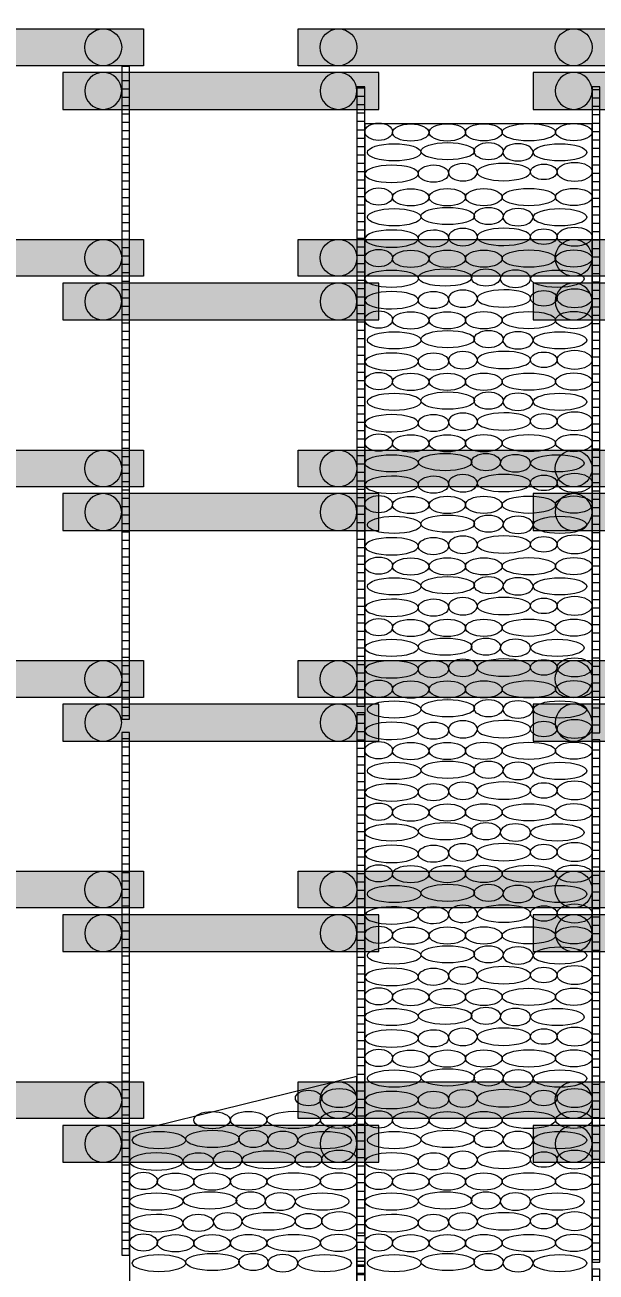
# Model space of a CAD drawing. Header units: inches. Extents: x 523 to 1492, y 69 to 539.
# Drawn here: x 765.47 to 787.16, y 355.06 to 402.45 of the extents above; entities that cross this region are included whole.
import ezdxf

# ---------------------------------------------------------------- set-up
doc = ezdxf.new("R2010")
doc.units = ezdxf.units.IN
doc.header["$MEASUREMENT"] = 0
doc.styles.get("Standard").update_dxf_attribs({"font": 'arial.ttf'})
doc.dimstyles.new('ISO-25', dxfattribs={"dimtxt": 2.5, "dimasz": 2.5, "dimexe": 1.25, "dimexo": 0, "dimtad": 1, "dimdec": 0, "dimtxsty": 'Standard', "dimcen": 2.5, "dimadec": 0, "dimazin": 0, "dimtfac": 1, "dimtdec": 0, "dimtmove": 0, "dimatfit": 3, "dimfxl": 0, "dimarcsym": 0})
pattern_1 = [(0, (0, 1.2741), (1e-16, 0.3175), [])]
pattern_2 = [(0, (17.8616, 0.25796), (1e-16, 0.3175), [])]

# ---------------------------------------------------------------- blocks, each defined once
blk = doc.blocks.new('Бут.дорожка 8м')
at = {"linetype": 'ByBlock', "lineweight": 15}
h = blk.add_hatch(dxfattribs=at)
h.set_pattern_fill('ANSI31', color=22, scale=0.1, angle=315, style=0)
h.set_pattern_definition(pattern_1)
h.paths.add_polyline_path([(1955.263, -4690.534), (1954.963, -4690.534), (1954.963, -4714.06), (1955.263, -4714.06)])
h = blk.add_hatch(dxfattribs=at)
h.set_pattern_fill('ANSI31', color=22, scale=0.1, angle=315, style=0)
h.set_pattern_definition(pattern_1)
h.paths.add_polyline_path([(1955.263, -4714.317), (1954.963, -4714.317), (1954.963, -4734.173), (1955.263, -4734.173)])
h = blk.add_hatch(dxfattribs=at)
h.set_pattern_fill('ANSI31', color=22, scale=0.1, angle=315, style=0)
h.set_pattern_definition(pattern_1)
h.paths.add_polyline_path([(1955.263, -4734.431), (1954.963, -4734.431), (1954.963, -4754.287), (1955.263, -4754.287)])
at = {"color": 22, "linetype": 'ByBlock', "lineweight": 15}
for points in [[(1955.263, -4690.534), (1954.963, -4690.534), (1954.963, -4714.06), (1955.263, -4714.06)], [(1955.263, -4714.317), (1954.963, -4714.317), (1954.963, -4734.173), (1955.263, -4734.173)], [(1955.263, -4734.431), (1954.963, -4734.431), (1954.963, -4754.287), (1955.263, -4754.287)]]:
    blk.add_lwpolyline(points, close=True, dxfattribs=at)
at = {"color": 7, "linetype": 'ByBlock', "lineweight": 15}
blk.add_lwpolyline([(1955.263, -4776.042), (1963.895, -4776.042), (1963.895, -4691.934), (1955.263, -4691.934)], close=True, dxfattribs=at)
at = {"color": 253, "linetype": 'ByBlock', "lineweight": 15}
for centre, major_axis, ratio in [((1955.791, -4692.234), (-0.525, 0), 0.625314), ((1957.006, -4692.265), (0.694, 0), 0.47197), ((1958.394, -4692.261), (0.694, 0), 0.47197), ((1959.781, -4692.257), (0.694, 0), 0.47197), ((1961.491, -4692.254), (1.016, 0), 0.322367), ((1963.201, -4692.251), (0.694, 0), 0.47197), ((1958.41, -4692.974), (1.016, 0), 0.322367), ((1959.962, -4692.974), (0.549, 0), 0.596748), ((1956.378, -4693.019), (1.016, 0), 0.322367), ((1962.672, -4693.019), (1.016, 0), 0.322367), ((1957.87, -4693.826), (0.575, 0.003), 0.569135), ((1962.059, -4693.761), (-0.502, 0), 0.586261), ((1963.228, -4693.761), (-0.667, 0), 0.543772), ((1955.791, -4694.697), (-0.525, 0), 0.625314), ((1957.006, -4694.728), (0.694, 0), 0.47197), ((1958.394, -4694.725), (0.694, 0), 0.47197), ((1959.781, -4694.721), (0.694, 0), 0.47197), ((1961.491, -4694.718), (1.016, 0), 0.322367), ((1963.201, -4694.714), (0.694, 0), 0.47197), ((1956.378, -4695.483), (1.016, 0), 0.322367), ((1958.41, -4695.438), (1.016, 0), 0.322367), ((1959.962, -4695.438), (0.549, 0), 0.596748), ((1962.672, -4695.483), (1.016, 0), 0.322367), ((1957.87, -4696.289), (0.575, 0.003), 0.569135), ((1962.059, -4696.224), (-0.502, 0), 0.586261), ((1963.228, -4696.224), (-0.667, 0), 0.543772), ((1955.791, -4697.034), (-0.525, 0), 0.625314), ((1957.006, -4697.065), (0.694, 0), 0.47197), ((1958.394, -4697.061), (0.694, 0), 0.47197), ((1959.781, -4697.057), (0.694, 0), 0.47197), ((1961.491, -4697.054), (1.016, 0), 0.322367), ((1963.201, -4697.051), (0.694, 0), 0.47197), ((1956.279, -4697.82), (1.016, 0), 0.322367), ((1958.311, -4697.774), (1.016, 0), 0.322367), ((1959.863, -4697.774), (0.549, 0), 0.596748), ((1962.573, -4697.82), (1.016, 0), 0.322367), ((1957.87, -4698.628), (0.575, 0.003), 0.569135), ((1962.059, -4698.563), (-0.502, 0), 0.586261), ((1963.228, -4698.563), (-0.667, 0), 0.543772), ((1955.791, -4699.373), (-0.525, 0), 0.625314), ((1957.006, -4699.404), (0.694, 0), 0.47197), ((1958.394, -4699.4), (0.694, 0), 0.47197), ((1959.781, -4699.397), (0.694, 0), 0.47197), ((1961.491, -4699.393), (1.016, 0), 0.322367), ((1963.201, -4699.39), (0.694, 0), 0.47197), ((1956.378, -4700.159), (1.016, 0), 0.322367), ((1958.41, -4700.114), (1.016, 0), 0.322367), ((1959.962, -4700.114), (0.549, 0), 0.596748), ((1962.672, -4700.159), (1.016, 0), 0.322367), ((1957.87, -4700.965), (0.575, 0.003), 0.569135), ((1962.059, -4700.9), (-0.502, 0), 0.586261), ((1963.228, -4700.9), (-0.667, 0), 0.543772), ((1955.791, -4701.71), (-0.525, 0), 0.625314), ((1957.006, -4701.741), (0.694, 0), 0.47197), ((1958.394, -4701.737), (0.694, 0), 0.47197), ((1959.781, -4701.733), (0.694, 0), 0.47197), ((1961.491, -4701.73), (1.016, 0), 0.322367), ((1963.201, -4701.727), (0.694, 0), 0.47197), ((1958.41, -4702.45), (1.016, 0), 0.322367), ((1959.962, -4702.45), (0.549, 0), 0.596748), ((1956.378, -4702.495), (1.016, 0), 0.322367), ((1962.672, -4702.495), (1.016, 0), 0.322367), ((1957.87, -4703.302), (0.575, 0.003), 0.569135), ((1962.059, -4703.236), (-0.502, 0), 0.586261), ((1963.228, -4703.236), (-0.667, 0), 0.543772), ((1955.791, -4704.046), (-0.525, 0), 0.625314), ((1957.006, -4704.077), (0.694, 0), 0.47197), ((1958.394, -4704.074), (0.694, 0), 0.47197), ((1959.781, -4704.07), (0.694, 0), 0.47197), ((1961.491, -4704.067), (1.016, 0), 0.322367), ((1963.201, -4704.063), (0.694, 0), 0.47197), ((1956.279, -4704.832), (1.016, 0), 0.322367), ((1958.311, -4704.787), (1.016, 0), 0.322367), ((1959.863, -4704.787), (0.549, 0), 0.596748), ((1962.573, -4704.832), (1.016, 0), 0.322367), ((1957.87, -4705.641), (0.575, 0.003), 0.569135), ((1962.059, -4705.576), (-0.502, 0), 0.586261), ((1963.228, -4705.576), (-0.667, 0), 0.543772), ((1955.791, -4706.386), (-0.525, 0), 0.625314), ((1957.006, -4706.417), (0.694, 0), 0.47197), ((1958.394, -4706.413), (0.694, 0), 0.47197), ((1959.781, -4706.409), (0.694, 0), 0.47197), ((1961.491, -4706.406), (1.016, 0), 0.322367), ((1963.201, -4706.402), (0.694, 0), 0.47197), ((1956.378, -4707.171), (1.016, 0), 0.322367), ((1958.41, -4707.126), (1.016, 0), 0.322367), ((1959.962, -4707.126), (0.549, 0), 0.596748), ((1962.672, -4707.171), (1.016, 0), 0.322367), ((1957.87, -4707.977), (0.575, 0.003), 0.569135), ((1962.059, -4707.912), (-0.502, 0), 0.586261), ((1963.228, -4707.912), (-0.667, 0), 0.543772), ((1955.791, -4708.722), (-0.525, 0), 0.625314), ((1957.006, -4708.753), (0.694, 0), 0.47197), ((1958.394, -4708.749), (0.694, 0), 0.47197), ((1959.781, -4708.746), (0.694, 0), 0.47197), ((1961.491, -4708.743), (1.016, 0), 0.322367), ((1963.201, -4708.739), (0.694, 0), 0.47197), ((1956.378, -4709.508), (1.016, 0), 0.322367), ((1958.41, -4709.463), (1.016, 0), 0.322367), ((1959.962, -4709.463), (0.549, 0), 0.596748), ((1962.672, -4709.508), (1.016, 0), 0.322367), ((1957.87, -4710.314), (0.575, 0.003), 0.569135), ((1962.059, -4710.249), (-0.502, 0), 0.586261), ((1963.228, -4710.249), (-0.667, 0), 0.543772), ((1955.791, -4711.059), (-0.525, 0), 0.625314), ((1957.006, -4711.09), (0.694, 0), 0.47197), ((1958.394, -4711.086), (0.694, 0), 0.47197), ((1959.781, -4711.082), (0.694, 0), 0.47197), ((1961.491, -4711.079), (1.016, 0), 0.322367), ((1963.201, -4711.076), (0.694, 0), 0.47197), ((1956.279, -4711.844), (1.016, 0), 0.322367), ((1958.311, -4711.799), (1.016, 0), 0.322367), ((1959.863, -4711.799), (0.549, 0), 0.596748), ((1962.573, -4711.844), (1.016, 0), 0.322367), ((1957.87, -4712.653), (0.575, 0.003), 0.569135), ((1962.059, -4712.588), (-0.502, 0), 0.586261), ((1963.228, -4712.588), (-0.667, 0), 0.543772), ((1955.791, -4713.398), (-0.525, 0), 0.625314), ((1957.006, -4713.429), (0.694, 0), 0.47197), ((1958.394, -4713.425), (0.694, 0), 0.47197), ((1959.781, -4713.421), (0.694, 0), 0.47197), ((1961.491, -4713.418), (1.016, 0), 0.322367), ((1963.201, -4713.415), (0.694, 0), 0.47197), ((1956.378, -4714.184), (1.016, 0), 0.322367), ((1958.41, -4714.138), (1.016, 0), 0.322367), ((1959.962, -4714.138), (0.549, 0), 0.596748), ((1962.672, -4714.184), (1.016, 0), 0.322367), ((1957.87, -4714.99), (0.575, 0.003), 0.569135), ((1962.059, -4714.925), (-0.502, 0), 0.586261), ((1963.228, -4714.925), (-0.667, 0), 0.543772), ((1955.791, -4715.735), (-0.525, 0), 0.625314), ((1957.006, -4715.766), (0.694, 0), 0.47197), ((1958.394, -4715.762), (0.694, 0), 0.47197), ((1959.781, -4715.758), (0.694, 0), 0.47197), ((1961.491, -4715.755), (1.016, 0), 0.322367), ((1963.201, -4715.751), (0.694, 0), 0.47197), ((1956.378, -4716.52), (1.016, 0), 0.322367), ((1958.41, -4716.475), (1.016, 0), 0.322367), ((1959.962, -4716.475), (0.549, 0), 0.596748), ((1962.672, -4716.52), (1.016, 0), 0.322367), ((1957.87, -4717.326), (0.575, 0.003), 0.569135), ((1962.059, -4717.261), (-0.502, 0), 0.586261), ((1963.228, -4717.261), (-0.667, 0), 0.543772), ((1955.791, -4718.071), (-0.525, 0), 0.625314), ((1957.006, -4718.102), (0.694, 0), 0.47197), ((1958.394, -4718.099), (0.694, 0), 0.47197), ((1959.781, -4718.095), (0.694, 0), 0.47197), ((1961.491, -4718.092), (1.016, 0), 0.322367), ((1963.201, -4718.088), (0.694, 0), 0.47197), ((1956.279, -4718.857), (1.016, 0), 0.322367), ((1958.311, -4718.812), (1.016, 0), 0.322367), ((1959.863, -4718.812), (0.549, 0), 0.596748), ((1962.573, -4718.857), (1.016, 0), 0.322367), ((1957.87, -4719.665), (0.575, 0.003), 0.569135), ((1962.059, -4719.6), (-0.502, 0), 0.586261), ((1963.228, -4719.6), (-0.667, 0), 0.543772), ((1955.791, -4720.41), (-0.525, 0), 0.625314), ((1957.006, -4720.441), (0.694, 0), 0.47197), ((1958.394, -4720.438), (0.694, 0), 0.47197), ((1959.781, -4720.434), (0.694, 0), 0.47197), ((1961.491, -4720.431), (1.016, 0), 0.322367), ((1963.201, -4720.427), (0.694, 0), 0.47197), ((1956.378, -4721.196), (1.016, 0), 0.322367), ((1958.41, -4721.151), (1.016, 0), 0.322367), ((1959.962, -4721.151), (0.549, 0), 0.596748), ((1962.672, -4721.196), (1.016, 0), 0.322367), ((1957.87, -4722.002), (0.575, 0.003), 0.569135), ((1962.059, -4721.937), (-0.502, 0), 0.586261), ((1963.228, -4721.937), (-0.667, 0), 0.543772), ((1955.791, -4722.747), (-0.525, 0), 0.625314), ((1957.006, -4722.778), (0.694, 0), 0.47197), ((1958.394, -4722.774), (0.694, 0), 0.47197), ((1959.781, -4722.77), (0.694, 0), 0.47197), ((1961.491, -4722.767), (1.016, 0), 0.322367), ((1963.201, -4722.764), (0.694, 0), 0.47197), ((1956.378, -4723.533), (1.016, 0), 0.322367), ((1958.41, -4723.487), (1.016, 0), 0.322367), ((1959.962, -4723.487), (0.549, 0), 0.596748), ((1962.672, -4723.533), (1.016, 0), 0.322367), ((1963.228, -4724.274), (-0.667, 0), 0.543772), ((1957.87, -4724.339), (0.575, 0.003), 0.569135), ((1962.059, -4724.274), (-0.502, 0), 0.586261), ((1955.791, -4725.084), (-0.525, 0), 0.625314), ((1957.006, -4725.115), (0.694, 0), 0.47197), ((1958.394, -4725.111), (0.694, 0), 0.47197), ((1959.781, -4725.107), (0.694, 0), 0.47197), ((1961.491, -4725.104), (1.016, 0), 0.322367), ((1963.201, -4725.1), (0.694, 0), 0.47197), ((1956.279, -4725.869), (1.016, 0), 0.322367), ((1958.311, -4725.824), (1.016, 0), 0.322367), ((1959.863, -4725.824), (0.549, 0), 0.596748), ((1962.573, -4725.869), (1.016, 0), 0.322367), ((1963.228, -4726.613), (-0.667, 0), 0.543772), ((1957.87, -4726.678), (0.575, 0.003), 0.569135), ((1962.059, -4726.613), (-0.502, 0), 0.586261), ((1955.791, -4727.423), (-0.525, 0), 0.625314), ((1957.006, -4727.454), (0.694, 0), 0.47197), ((1958.394, -4727.45), (0.694, 0), 0.47197), ((1959.781, -4727.446), (0.694, 0), 0.47197), ((1961.491, -4727.443), (1.016, 0), 0.322367), ((1963.201, -4727.44), (0.694, 0), 0.47197), ((1956.378, -4728.208), (1.016, 0), 0.322367), ((1958.41, -4728.163), (1.016, 0), 0.322367), ((1959.962, -4728.163), (0.549, 0), 0.596748), ((1962.672, -4728.208), (1.016, 0), 0.322367), ((1962.059, -4728.949), (-0.502, 0), 0.586261), ((1963.228, -4728.949), (-0.667, 0), 0.543772), ((1957.87, -4729.015), (0.575, 0.003), 0.569135), ((1955.791, -4729.759), (-0.525, 0), 0.625314), ((1957.006, -4729.79), (0.694, 0), 0.47197), ((1958.394, -4729.787), (0.694, 0), 0.47197), ((1959.781, -4729.783), (0.694, 0), 0.47197), ((1961.491, -4729.78), (1.016, 0), 0.322367), ((1963.201, -4729.776), (0.694, 0), 0.47197), ((1956.378, -4730.545), (1.016, 0), 0.322367), ((1958.41, -4730.5), (1.016, 0), 0.322367), ((1959.962, -4730.5), (0.549, 0), 0.596748), ((1962.672, -4730.545), (1.016, 0), 0.322367), ((1957.87, -4731.351), (0.575, 0.003), 0.569135), ((1962.059, -4731.286), (-0.502, 0), 0.586261), ((1963.228, -4731.286), (-0.667, 0), 0.543772), ((1955.791, -4732.096), (-0.525, 0), 0.625314), ((1957.006, -4732.127), (0.694, 0), 0.47197), ((1958.394, -4732.123), (0.694, 0), 0.47197), ((1959.781, -4732.12), (0.694, 0), 0.47197), ((1961.491, -4732.116), (1.016, 0), 0.322367), ((1963.201, -4732.113), (0.694, 0), 0.47197), ((1956.279, -4732.882), (1.016, 0), 0.322367), ((1958.311, -4732.837), (1.016, 0), 0.322367), ((1959.863, -4732.837), (0.549, 0), 0.596748), ((1962.573, -4732.882), (1.016, 0), 0.322367), ((1957.87, -4733.69), (0.575, 0.003), 0.569135), ((1962.059, -4733.625), (-0.502, 0), 0.586261), ((1963.228, -4733.625), (-0.667, 0), 0.543772), ((1955.791, -4734.435), (-0.525, 0), 0.625314), ((1957.006, -4734.466), (0.694, 0), 0.47197), ((1958.394, -4734.462), (0.694, 0), 0.47197), ((1959.781, -4734.459), (0.694, 0), 0.47197), ((1961.491, -4734.456), (1.016, 0), 0.322367), ((1963.201, -4734.452), (0.694, 0), 0.47197), ((1956.378, -4735.221), (1.016, 0), 0.322367), ((1958.41, -4735.176), (1.016, 0), 0.322367), ((1959.962, -4735.176), (0.549, 0), 0.596748), ((1962.672, -4735.221), (1.016, 0), 0.322367)]:
    blk.add_ellipse(centre, major_axis=major_axis, ratio=ratio, dxfattribs=at)
at = {"color": 253, "linetype": 'ByBlock', "lineweight": 15, "extrusion": (0, 0, -1)}
for centre, major_axis, ratio in [((1961.081, -4693.019), (-0.575, 0), 0.569135), ((1956.279, -4693.834), (-1.016, -0.005), 0.322367), ((1958.989, -4693.775), (-0.549, -0.003), 0.596748), ((1960.541, -4693.767), (-1.016, -0.005), 0.322367), ((1961.081, -4695.483), (-0.575, 0), 0.569135), ((1956.279, -4696.297), (-1.016, -0.005), 0.322367), ((1958.989, -4696.238), (-0.549, -0.003), 0.596748), ((1960.541, -4696.23), (-1.016, -0.005), 0.322367), ((1960.982, -4697.82), (-0.575, 0), 0.569135), ((1956.279, -4698.636), (-1.016, -0.005), 0.322367), ((1958.989, -4698.577), (-0.549, -0.003), 0.596748), ((1960.541, -4698.569), (-1.016, -0.005), 0.322367), ((1961.081, -4700.159), (-0.575, 0), 0.569135), ((1956.279, -4700.973), (-1.016, -0.005), 0.322367), ((1958.989, -4700.914), (-0.549, -0.003), 0.596748), ((1960.541, -4700.906), (-1.016, -0.005), 0.322367), ((1961.081, -4702.495), (-0.575, 0), 0.569135), ((1956.279, -4703.31), (-1.016, -0.005), 0.322367), ((1958.989, -4703.251), (-0.549, -0.003), 0.596748), ((1960.541, -4703.243), (-1.016, -0.005), 0.322367), ((1960.982, -4704.832), (-0.575, 0), 0.569135), ((1956.279, -4705.649), (-1.016, -0.005), 0.322367), ((1958.989, -4705.59), (-0.549, -0.003), 0.596748), ((1960.541, -4705.582), (-1.016, -0.005), 0.322367), ((1961.081, -4707.171), (-0.575, 0), 0.569135), ((1956.279, -4707.986), (-1.016, -0.005), 0.322367), ((1958.989, -4707.926), (-0.549, -0.003), 0.596748), ((1960.541, -4707.918), (-1.016, -0.005), 0.322367), ((1961.081, -4709.508), (-0.575, 0), 0.569135), ((1956.279, -4710.322), (-1.016, -0.005), 0.322367), ((1958.989, -4710.263), (-0.549, -0.003), 0.596748), ((1960.541, -4710.255), (-1.016, -0.005), 0.322367), ((1960.982, -4711.844), (-0.575, 0), 0.569135), ((1956.279, -4712.661), (-1.016, -0.005), 0.322367), ((1958.989, -4712.602), (-0.549, -0.003), 0.596748), ((1960.541, -4712.594), (-1.016, -0.005), 0.322367), ((1961.081, -4714.184), (-0.575, 0), 0.569135), ((1956.279, -4714.998), (-1.016, -0.005), 0.322367), ((1958.989, -4714.939), (-0.549, -0.003), 0.596748), ((1960.541, -4714.931), (-1.016, -0.005), 0.322367), ((1961.081, -4716.52), (-0.575, 0), 0.569135), ((1956.279, -4717.335), (-1.016, -0.005), 0.322367), ((1958.989, -4717.275), (-0.549, -0.003), 0.596748), ((1960.541, -4717.267), (-1.016, -0.005), 0.322367), ((1960.982, -4718.857), (-0.575, 0), 0.569135), ((1956.279, -4719.674), (-1.016, -0.005), 0.322367), ((1958.989, -4719.615), (-0.549, -0.003), 0.596748), ((1960.541, -4719.606), (-1.016, -0.005), 0.322367), ((1961.081, -4721.196), (-0.575, 0), 0.569135), ((1956.279, -4722.01), (-1.016, -0.005), 0.322367), ((1958.989, -4721.951), (-0.549, -0.003), 0.596748), ((1960.541, -4721.943), (-1.016, -0.005), 0.322367), ((1961.081, -4723.533), (-0.575, 0), 0.569135), ((1956.279, -4724.347), (-1.016, -0.005), 0.322367), ((1958.989, -4724.288), (-0.549, -0.003), 0.596748), ((1960.541, -4724.28), (-1.016, -0.005), 0.322367), ((1960.982, -4725.869), (-0.575, 0), 0.569135), ((1958.989, -4726.627), (-0.549, -0.003), 0.596748), ((1960.541, -4726.619), (-1.016, -0.005), 0.322367), ((1956.279, -4726.686), (-1.016, -0.005), 0.322367), ((1961.081, -4728.208), (-0.575, 0), 0.569135), ((1958.989, -4728.964), (-0.549, -0.003), 0.596748), ((1960.541, -4728.956), (-1.016, -0.005), 0.322367), ((1956.279, -4729.023), (-1.016, -0.005), 0.322367), ((1961.081, -4730.545), (-0.575, 0), 0.569135), ((1956.279, -4731.359), (-1.016, -0.005), 0.322367), ((1958.989, -4731.3), (-0.549, -0.003), 0.596748), ((1960.541, -4731.292), (-1.016, -0.005), 0.322367), ((1960.982, -4732.882), (-0.575, 0), 0.569135), ((1956.279, -4733.699), (-1.016, -0.005), 0.322367), ((1958.989, -4733.639), (-0.549, -0.003), 0.596748), ((1960.541, -4733.631), (-1.016, -0.005), 0.322367), ((1961.081, -4735.221), (-0.575, 0), 0.569135)]:
    blk.add_ellipse(centre, major_axis=major_axis, ratio=ratio, dxfattribs=at)
blk = doc.blocks.new('бут')
at = {"color": 7, "linetype": 'ByBlock', "lineweight": 15}
blk.add_lwpolyline([(1777.275, -4788.042), (1785.907, -4788.042), (1785.907, -4740.129), (1777.275, -4742.251)], close=True, dxfattribs=at)
for centre, major_axis, ratio in [((1784.072, -4740.949), (-0.502, 0), 0.586261), ((1785.241, -4740.949), (-0.667, 0), 0.543772), ((1780.406, -4741.787), (0.694, 0), 0.47197), ((1781.794, -4741.783), (0.694, 0), 0.47197), ((1783.504, -4741.78), (1.016, 0), 0.322367), ((1785.214, -4741.776), (0.694, 0), 0.47197), ((1778.39, -4742.545), (1.016, 0), 0.322367), ((1780.422, -4742.5), (1.016, 0), 0.322367), ((1781.974, -4742.5), (0.549, 0), 0.596748), ((1784.685, -4742.545), (1.016, 0), 0.322367), ((1779.883, -4743.351), (0.575, 0.003), 0.569135), ((1784.072, -4743.286), (-0.502, 0), 0.586261), ((1785.241, -4743.286), (-0.667, 0), 0.543772), ((1777.803, -4744.096), (-0.525, 0), 0.625314), ((1779.018, -4744.127), (0.694, 0), 0.47197), ((1780.406, -4744.123), (0.694, 0), 0.47197), ((1781.794, -4744.12), (0.694, 0), 0.47197), ((1783.504, -4744.116), (1.016, 0), 0.322367), ((1785.214, -4744.113), (0.694, 0), 0.47197), ((1778.292, -4744.882), (1.016, 0), 0.322367), ((1780.324, -4744.837), (1.016, 0), 0.322367), ((1781.875, -4744.837), (0.549, 0), 0.596748), ((1784.586, -4744.882), (1.016, 0), 0.322367), ((1779.883, -4745.69), (0.575, 0.003), 0.569135), ((1784.072, -4745.625), (-0.502, 0), 0.586261), ((1785.241, -4745.625), (-0.667, 0), 0.543772), ((1777.803, -4746.435), (-0.525, 0), 0.625314), ((1779.018, -4746.466), (0.694, 0), 0.47197), ((1780.406, -4746.462), (0.694, 0), 0.47197), ((1781.794, -4746.459), (0.694, 0), 0.47197), ((1783.504, -4746.456), (1.016, 0), 0.322367), ((1785.214, -4746.452), (0.694, 0), 0.47197), ((1778.39, -4747.221), (1.016, 0), 0.322367), ((1780.422, -4747.176), (1.016, 0), 0.322367), ((1781.974, -4747.176), (0.549, 0), 0.596748), ((1784.685, -4747.221), (1.016, 0), 0.322367)]:
    blk.add_ellipse(centre, major_axis=major_axis, ratio=ratio, dxfattribs=at)
at = {"color": 7, "linetype": 'ByBlock', "lineweight": 15, "extrusion": (0, 0, -1)}
for centre, major_axis, ratio in [((1783.093, -4742.545), (-0.575, 0), 0.569135), ((1778.291, -4743.359), (-1.016, -0.005), 0.322367), ((1781.002, -4743.3), (-0.549, -0.003), 0.596748), ((1782.554, -4743.292), (-1.016, -0.005), 0.322367), ((1782.995, -4744.882), (-0.575, 0), 0.569135), ((1778.291, -4745.699), (-1.016, -0.005), 0.322367), ((1781.002, -4745.639), (-0.549, -0.003), 0.596748), ((1782.554, -4745.631), (-1.016, -0.005), 0.322367), ((1783.093, -4747.221), (-0.575, 0), 0.569135)]:
    blk.add_ellipse(centre, major_axis=major_axis, ratio=ratio, dxfattribs=at)
blk = doc.blocks.new('Бут.полосы')
at = {"linetype": 'ByBlock', "lineweight": 15}
h = blk.add_hatch(dxfattribs=at)
h.set_pattern_fill('ANSI31', color=22, scale=0.1, angle=315, style=0)
h.set_pattern_definition(pattern_2)
h.paths.add_polyline_path([(1973.124, -4690.534), (1972.824, -4690.534), (1972.824, -4715.076), (1973.124, -4715.076)])
h = blk.add_hatch(dxfattribs=at)
h.set_pattern_fill('ANSI31', color=22, scale=0.1, angle=315, style=0)
h.set_pattern_definition(pattern_2)
h.paths.add_polyline_path([(1973.124, -4715.334), (1972.824, -4715.334), (1972.824, -4735.189), (1973.124, -4735.189)])
h = blk.add_hatch(dxfattribs=at)
h.set_pattern_fill('ANSI31', color=22, scale=0.1, angle=315, style=0)
h.set_pattern_definition(pattern_2)
h.paths.add_polyline_path([(1973.124, -4735.447), (1972.824, -4735.447), (1972.824, -4755.303), (1973.124, -4755.303)])
at = {"color": 22, "linetype": 'ByBlock', "lineweight": 15}
for points in [[(1973.124, -4690.534), (1972.824, -4690.534), (1972.824, -4715.076), (1973.124, -4715.076)], [(1973.124, -4715.334), (1972.824, -4715.334), (1972.824, -4735.189), (1973.124, -4735.189)], [(1973.124, -4735.447), (1972.824, -4735.447), (1972.824, -4755.303), (1973.124, -4755.303)]]:
    blk.add_lwpolyline(points, close=True, dxfattribs=at)
blk = doc.blocks.new('S - 140')
at = {"linetype": 'ByBlock', "lineweight": 15}
h = blk.add_hatch(color=7, dxfattribs=at)
edge = h.paths.add_edge_path()
edge.add_arc((1417, -1396.7), 70, 0, 360)
at = {"color": 7, "linetype": 'ByBlock', "lineweight": 15}
blk.add_circle((1417, -1396.7), 70, dxfattribs=at)
blk = doc.blocks.new('2 стойки под брус')
at = {"linetype": 'ByBlock', "lineweight": 15}
blk.add_hatch(color=254, dxfattribs=at).paths.add_polyline_path([(1908.082, -1350.965), (1908.082, -1349.565), (1920.082, -1349.565), (1920.082, -1350.965)])
at = {"color": 7, "linetype": 'ByBlock', "lineweight": 15}
blk.add_lwpolyline([(1908.082, -1350.965), (1908.082, -1349.565), (1920.082, -1349.565), (1920.082, -1350.965), (1908.082, -1350.965)], dxfattribs=at)
at = {"color": 7, "linetype": 'ByBlock', "lineweight": 15, "xscale": 0.009999999999990905, "yscale": 0.009999999999990905, "zscale": 0.009999999999990905}
for p in [(1895.447, -1336.298), (1904.379, -1336.298)]:
    blk.add_blockref('S - 140', p, dxfattribs=at)
blk = doc.blocks.new('*D318')
at = {"color": 0, "linetype": 'ByBlock', "lineweight": -2}
for p, q in [((768.797, 460.854), (756.789, 460.854)), ((758.039, 306.739), (758.039, 458.354)), ((764.873, 304.239), (756.789, 304.239))]:
    blk.add_line(p, q, dxfattribs=at)
at = {"color": 0}
for points in [[(757.622, 458.354), (758.456, 458.354), (758.039, 460.854)], [(757.622, 306.739), (758.456, 306.739), (758.039, 304.239)]]:
    blk.add_solid(points, dxfattribs=at)
at = {"layer": 'Defpoints', "color": 0}
for p in [(758.039, 460.854), (768.797, 460.854), (764.873, 304.239)]:
    blk.add_point(p, dxfattribs=at)
at = {"color": 0, "insert": (756.137, 382.546), "char_height": 2.5, "attachment_point": 5, "rotation": 90}
blk.add_mtext('157', dxfattribs=at)

msp = doc.modelspace()

# ---------------------------------------------------------------- hatches: boundary and pattern name
at = {"linetype": 'ByBlock', "lineweight": 15}
h = msp.add_hatch(dxfattribs=at)
h.set_pattern_fill('ANSI31', color=22, scale=0.1, angle=315, style=0)
h.set_pattern_definition([(0, (-1185.81664, 5091.40002), (1e-16, 0.3175), [])])
h.paths.add_polyline_path([(769.446, 400.866), (769.146, 400.866), (769.146, 376.066), (769.446, 376.066)])
h = msp.add_hatch(dxfattribs=at)
h.set_pattern_fill('ANSI31', color=22, scale=0.1, angle=315, style=0)
h.set_pattern_definition([(0, (-1185.81663, 5091.15832), (1e-16, 0.3175), [])])
h.paths.add_polyline_path([(769.446, 375.567), (769.146, 375.567), (769.146, 355.711), (769.446, 355.711)])
h = msp.add_hatch(dxfattribs=at)
h.set_pattern_fill('ANSI31', color=22, scale=0.1, angle=315, style=0)
h.set_pattern_definition([(0, (-1176.88754, 5091.17227), (1e-16, 0.3175), [])])
h.paths.add_polyline_path([(778.375, 355.467), (778.075, 355.467), (778.075, 335.611), (778.375, 335.611)])

# ---------------------------------------------------------------- linework, layer by layer
at = {"color": 22, "linetype": 'ByBlock', "lineweight": 15}
for points in [[(769.446, 400.866), (769.146, 400.866), (769.146, 376.066), (769.446, 376.066)], [(769.446, 375.567), (769.146, 375.567), (769.146, 355.711), (769.446, 355.711)], [(778.375, 355.467), (778.075, 355.467), (778.075, 335.611), (778.375, 335.611)]]:
    msp.add_lwpolyline(points, close=True, dxfattribs=at)

# ---------------------------------------------------------------- block references
at = {"color": 7, "linetype": 'ByBlock', "lineweight": 15}
for name, p in [('2 стойки под брус', (-1150.105, 1751.862)), ('2 стойки под брус', (-1132.241, 1751.862)), ('Бут.дорожка 8м', (-1176.886, 5090.624)), ('Бут.полосы', (-1185.818, 5090.624)), ('2 стойки под брус', (-1150.105, 1743.862)), ('2 стойки под брус', (-1132.241, 1743.862)), ('2 стойки под брус', (-1150.105, 1735.862)), ('2 стойки под брус', (-1132.241, 1735.862)), ('2 стойки под брус', (-1150.105, 1727.862)), ('2 стойки под брус', (-1132.241, 1727.862)), ('2 стойки под брус', (-1150.105, 1719.862)), ('2 стойки под брус', (-1132.241, 1719.862)), ('бут', (-1007.83, 5102.624)), ('2 стойки под брус', (-1150.105, 1711.862)), ('2 стойки под брус', (-1132.241, 1711.862))]:
    msp.add_blockref(name, p, dxfattribs=at)
at = {"color": 7, "linetype": 'ByBlock', "lineweight": 15, "xscale": -1, "rotation": 180}
for p in [(-1141.173, -950.326), (-1123.309, -950.326), (-1141.173, -958.326), (-1123.309, -958.326), (-1141.173, -966.326), (-1123.309, -966.326), (-1141.173, -974.326), (-1123.309, -974.326), (-1141.173, -982.326), (-1123.309, -982.326), (-1141.173, -990.326), (-1123.309, -990.326)]:
    msp.add_blockref('2 стойки под брус', p, dxfattribs=at)

# ---------------------------------------------------------------- dimensions: what is measured, and where the dimension line sits
dim = msp.add_linear_dim(base=(758.039, 460.854), p1=(764.873, 304.239), p2=(768.797, 460.854), angle=90, dimstyle='ISO-25', override={"dimfxl": 1.25})
dim.commit()
dim.dimension.update_dxf_attribs({"geometry": '*D318', "text_midpoint": (756.137, 382.546)})

doc.saveas('drawing.dxf')
